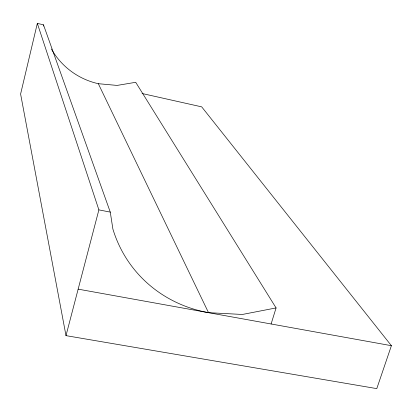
<?xml version="1.0" encoding="UTF-8"?>
<svg xmlns="http://www.w3.org/2000/svg" width="412" height="412" viewBox="0 0 412 412"><rect width="100%" height="100%" fill="white"/><g stroke="black" fill="none" stroke-linecap="round" stroke-linejoin="round"><path stroke-width="0.62" d="M51.376 49.023A74.212 73.058 -47.1 0 0 98.324 83.703L117.09 85.418L135.703 82.302L276.081 307.924L242.369 314.464L208.523 312.677A138.679 127.952 -35.5 0 1 112.883 229.026L110.277 212.123L43.476 24.813L37.337 23.381L20.6 94.044L65.992 335.641L376.784 388.619L391.4 345.694L201.7 106.862L142.068 93.503M65.992 335.641L98.88 209.873L37.337 23.381M271.106 323.976L276.081 307.924M78.151 289.147L391.4 345.694M98.88 209.873L110.277 212.123M98.324 83.703L208.523 312.677M43.476 24.813L43.682 26.08"/></g></svg>
